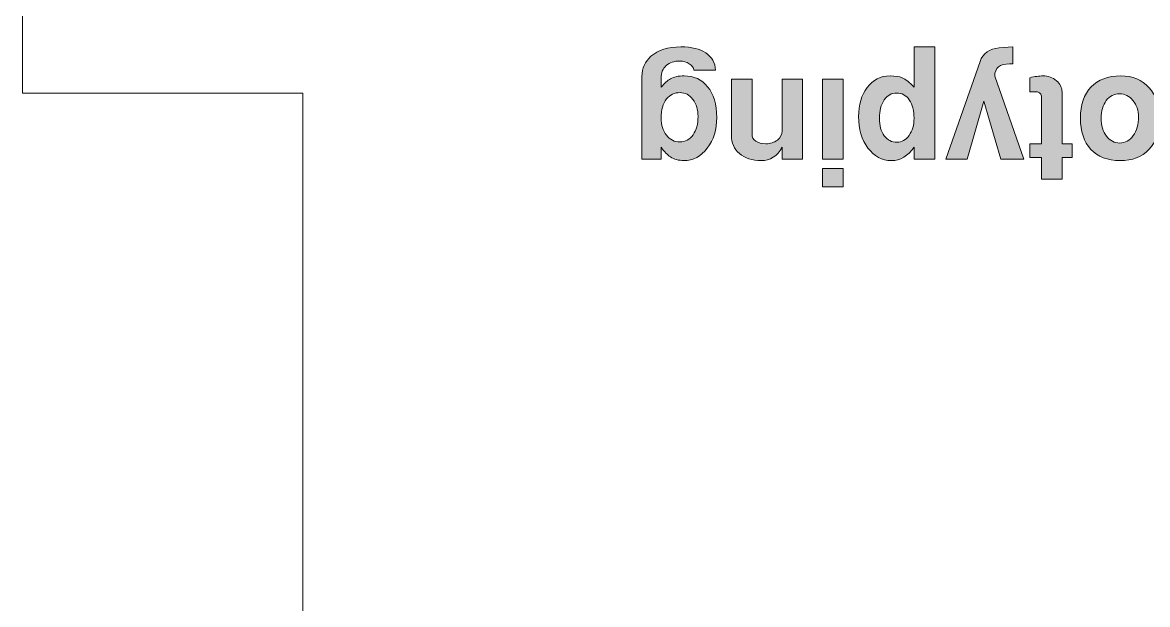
# Model space of a CAD drawing. Header units: inches. Extents: x 0.79 to 6.2, y -4.47 to -0.71.
# Drawn here: x 2.554 to 3.344, y -1.63 to -1.221 of the extents above; entities that cross this region are included whole.
import ezdxf

# ---------------------------------------------------------------- set-up
doc = ezdxf.new("R2010")
doc.units = ezdxf.units.IN
doc.header["$MEASUREMENT"] = 0
doc.layers.add('Layer 1', color=7, linetype='Continuous')

# ---------------------------------------------------------------- blocks, each defined once
blk = doc.blocks.new('block 2')
at = {"layer": 'Layer 1', "color": 7, "lineweight": 5, "true_color": 0xffffff}
for points in [[(2.55409, -1.27104), (2.55409, -0.74186)], [(2.7509, -1.27104), (2.55409, -1.27104)], [(2.7509, -1.79256), (2.7509, -1.27104)]]:
    blk.add_lwpolyline(points, dxfattribs=at)
blk = doc.blocks.new('block 53')
at = {"layer": 'Layer 1', "true_color": 0xed1f24}
h = blk.add_hatch(color=240, dxfattribs=at)
h.dxf.hatch_style = 2
edge = h.paths.add_edge_path()
edge.add_spline(control_points=[(2.98905, -1.25924), (2.98905, -1.25364), (2.99116, -1.24894), (2.99537, -1.24514), (3.00028, -1.24073), (3.00728, -1.23852), (3.0164, -1.23852), (3.02379, -1.23852), (3.02961, -1.23995), (3.03385, -1.24281), (3.03811, -1.24568), (3.0404, -1.24967), (3.04074, -1.25478), (3.04074, -1.25478), (3.02554, -1.25478), (3.02554, -1.25478), (3.02519, -1.25312), (3.02408, -1.25165), (3.0222, -1.25038), (3.02033, -1.2491), (3.01811, -1.24846), (3.01554, -1.24846), (3.01165, -1.24846), (3.00849, -1.24955), (3.00606, -1.25172), (3.00363, -1.2539), (3.00241, -1.25678), (3.00241, -1.26038), (3.00241, -1.2641), (3.00245, -1.26628), (3.00252, -1.2669), (3.00481, -1.26407), (3.007, -1.2621), (3.00908, -1.26099), (3.01158, -1.25962), (3.01474, -1.25892), (3.01856, -1.25892), (3.02551, -1.25892), (3.03102, -1.26144), (3.03512, -1.26649), (3.03942, -1.27173), (3.04157, -1.27895), (3.04157, -1.28813), (3.04157, -1.2967), (3.03935, -1.30388), (3.03491, -1.30968), (3.03046, -1.31548), (3.02498, -1.31838), (3.01845, -1.31838), (3.01478, -1.31838), (3.01162, -1.31752), (3.00898, -1.31579), (3.00703, -1.31448), (3.00485, -1.31224), (3.00241, -1.30906), (3.00241, -1.30906), (3.00241, -1.31745), (3.00241, -1.31745), (3.00241, -1.31745), (2.98905, -1.31745), (2.98905, -1.31745), (2.98905, -1.31745), (2.98905, -1.25924), (2.98905, -1.25924)], knot_values=[0, 0, 0, 0, 1, 1, 1, 2, 2, 2, 3, 3, 3, 4, 4, 4, 5, 5, 5, 6, 6, 6, 7, 7, 7, 8, 8, 8, 9, 9, 9, 10, 10, 10, 11, 11, 11, 12, 12, 12, 13, 13, 13, 14, 14, 14, 15, 15, 15, 16, 16, 16, 17, 17, 17, 18, 18, 18, 19, 19, 19, 20, 20, 20, 21, 21, 21, 21], degree=3, periodic=1)
edge = h.paths.add_edge_path()
edge.add_spline(control_points=[(3.00241, -1.28855), (3.00241, -1.29338), (3.00366, -1.29739), (3.00614, -1.30056), (3.00863, -1.30374), (3.01177, -1.30533), (3.01557, -1.30533), (3.01944, -1.30533), (3.02255, -1.30366), (3.0249, -1.30031), (3.02724, -1.29696), (3.02842, -1.29266), (3.02842, -1.28741), (3.02842, -1.28265), (3.02719, -1.27865), (3.02474, -1.27544), (3.02229, -1.27223), (3.0193, -1.27063), (3.01578, -1.27063), (3.01192, -1.27063), (3.00877, -1.27212), (3.00635, -1.27509), (3.00373, -1.27833), (3.00241, -1.28282), (3.00241, -1.28855)], knot_values=[0, 0, 0, 0, 1, 1, 1, 2, 2, 2, 3, 3, 3, 4, 4, 4, 5, 5, 5, 6, 6, 6, 7, 7, 7, 8, 8, 8, 8], degree=3, periodic=1)
h = blk.add_hatch(color=240, dxfattribs=at)
h.dxf.hatch_style = 2
edge = h.paths.add_edge_path()
edge.add_spline(control_points=[(3.14112, -1.28751), (3.14112, -1.27923), (3.14316, -1.27239), (3.14723, -1.267), (3.15131, -1.26162), (3.15662, -1.25892), (3.16319, -1.25892), (3.16692, -1.25892), (3.16978, -1.25937), (3.17179, -1.26027), (3.17413, -1.26131), (3.17689, -1.26352), (3.18007, -1.2669), (3.18007, -1.2669), (3.18007, -1.23852), (3.18007, -1.23852), (3.18007, -1.23852), (3.19457, -1.23852), (3.19457, -1.23852), (3.19457, -1.23852), (3.19457, -1.31745), (3.19457, -1.31745), (3.19457, -1.31745), (3.18007, -1.31745), (3.18007, -1.31745), (3.18007, -1.31745), (3.18007, -1.30895), (3.18007, -1.30895), (3.17586, -1.31524), (3.17054, -1.31838), (3.16412, -1.31838), (3.15756, -1.31838), (3.15209, -1.31544), (3.1477, -1.30958), (3.14332, -1.3037), (3.14112, -1.29635), (3.14112, -1.28751)], knot_values=[0, 0, 0, 0, 1, 1, 1, 2, 2, 2, 3, 3, 3, 4, 4, 4, 5, 5, 5, 6, 6, 6, 7, 7, 7, 8, 8, 8, 9, 9, 9, 10, 10, 10, 11, 11, 11, 12, 12, 12, 12], degree=3, periodic=1)
edge = h.paths.add_edge_path()
edge.add_spline(control_points=[(3.15573, -1.28876), (3.15573, -1.2938), (3.15687, -1.29785), (3.15915, -1.30093), (3.16142, -1.304), (3.16443, -1.30554), (3.16816, -1.30554), (3.17147, -1.30554), (3.17429, -1.30393), (3.1766, -1.30072), (3.17891, -1.29751), (3.18007, -1.29348), (3.18007, -1.28865), (3.18007, -1.28333), (3.17895, -1.27905), (3.1767, -1.2758), (3.17446, -1.27256), (3.17151, -1.27094), (3.16785, -1.27094), (3.16426, -1.27094), (3.16134, -1.27256), (3.15909, -1.2758), (3.15685, -1.27905), (3.15573, -1.28337), (3.15573, -1.28876)], knot_values=[0, 0, 0, 0, 1, 1, 1, 2, 2, 2, 3, 3, 3, 4, 4, 4, 5, 5, 5, 6, 6, 6, 7, 7, 7, 8, 8, 8, 8], degree=3, periodic=1)
h = blk.add_hatch(color=240, dxfattribs=at)
h.dxf.hatch_style = 2
edge = h.paths.add_edge_path()
edge.add_spline(control_points=[(3.20235, -1.31745), (3.20235, -1.31745), (3.22638, -1.24887), (3.22638, -1.24887), (3.22845, -1.24301), (3.23294, -1.23979), (3.23984, -1.23924), (3.23984, -1.23924), (3.24938, -1.23852), (3.24938, -1.23852), (3.24938, -1.23852), (3.24938, -1.25043), (3.24938, -1.25043), (3.24938, -1.25043), (3.2472, -1.25043), (3.2472, -1.25043), (3.24022, -1.25043), (3.23674, -1.25333), (3.23674, -1.25913), (3.23674, -1.25913), (3.25714, -1.31745), (3.25714, -1.31745), (3.25714, -1.31745), (3.24109, -1.31745), (3.24109, -1.31745), (3.24109, -1.31745), (3.22896, -1.27674), (3.22896, -1.27674), (3.22896, -1.27674), (3.21726, -1.31745), (3.21726, -1.31745), (3.21726, -1.31745), (3.20235, -1.31745), (3.20235, -1.31745)], knot_values=[0, 0, 0, 0, 1, 1, 1, 2, 2, 2, 3, 3, 3, 4, 4, 4, 5, 5, 5, 6, 6, 6, 7, 7, 7, 8, 8, 8, 9, 9, 9, 10, 10, 10, 11, 11, 11, 11], degree=3, periodic=1)
h = blk.add_hatch(color=240, dxfattribs=at)
h.dxf.hatch_style = 2
edge = h.paths.add_edge_path()
edge.add_spline(control_points=[(3.05183, -1.26131), (3.05183, -1.26131), (3.06633, -1.26131), (3.06633, -1.26131), (3.06633, -1.26131), (3.06633, -1.29984), (3.06633, -1.29984), (3.06633, -1.30191), (3.06719, -1.30355), (3.06892, -1.30476), (3.07065, -1.30597), (3.073, -1.30657), (3.07597, -1.30657), (3.07921, -1.30657), (3.08192, -1.30571), (3.0841, -1.30398), (3.08627, -1.30225), (3.08736, -1.30008), (3.08736, -1.29746), (3.08736, -1.29746), (3.08736, -1.26131), (3.08736, -1.26131), (3.08736, -1.26131), (3.10186, -1.26131), (3.10186, -1.26131), (3.10186, -1.26131), (3.10186, -1.31745), (3.10186, -1.31745), (3.10186, -1.31745), (3.08736, -1.31745), (3.08736, -1.31745), (3.08736, -1.31745), (3.08736, -1.30906), (3.08736, -1.30906), (3.08411, -1.31527), (3.07921, -1.31838), (3.07265, -1.31838), (3.06637, -1.31838), (3.06133, -1.31676), (3.05753, -1.31351), (3.05373, -1.31027), (3.05183, -1.30598), (3.05183, -1.30067), (3.05183, -1.30067), (3.05183, -1.26131), (3.05183, -1.26131)], knot_values=[0, 0, 0, 0, 1, 1, 1, 2, 2, 2, 3, 3, 3, 4, 4, 4, 5, 5, 5, 6, 6, 6, 7, 7, 7, 8, 8, 8, 9, 9, 9, 10, 10, 10, 11, 11, 11, 12, 12, 12, 13, 13, 13, 14, 14, 14, 15, 15, 15, 15], degree=3, periodic=1)
h = blk.add_hatch(color=240, dxfattribs=at)
h.dxf.hatch_style = 2
h.paths.add_polyline_path([(3.11574, -1.26131), (3.13024, -1.26131), (3.13024, -1.31745), (3.11574, -1.31745)])
h.paths.add_polyline_path([(3.11574, -1.32387), (3.13024, -1.32387), (3.13024, -1.33682), (3.11574, -1.33682)])
h = blk.add_hatch(color=240, dxfattribs=at)
h.dxf.hatch_style = 2
edge = h.paths.add_edge_path()
edge.add_spline(control_points=[(3.26139, -1.26017), (3.26477, -1.25934), (3.26784, -1.25892), (3.2706, -1.25892), (3.27426, -1.25892), (3.27741, -1.26004), (3.28003, -1.26229), (3.28266, -1.26453), (3.28397, -1.26721), (3.28397, -1.27032), (3.28397, -1.27032), (3.28397, -1.30667), (3.28397, -1.30667), (3.28397, -1.30667), (3.29112, -1.30667), (3.29112, -1.30667), (3.29112, -1.30667), (3.29112, -1.31631), (3.29112, -1.31631), (3.29112, -1.31631), (3.28397, -1.31631), (3.28397, -1.31631), (3.28397, -1.31631), (3.28397, -1.33154), (3.28397, -1.33154), (3.28397, -1.33154), (3.26946, -1.33154), (3.26946, -1.33154), (3.26946, -1.33154), (3.26946, -1.31631), (3.26946, -1.31631), (3.26946, -1.31631), (3.26139, -1.31631), (3.26139, -1.31631), (3.26139, -1.31631), (3.26139, -1.30667), (3.26139, -1.30667), (3.26139, -1.30667), (3.26946, -1.30667), (3.26946, -1.30667), (3.26946, -1.30667), (3.26946, -1.27322), (3.26946, -1.27322), (3.26946, -1.27108), (3.26784, -1.27001), (3.26459, -1.27001), (3.26384, -1.27007), (3.26277, -1.27014), (3.26139, -1.27022), (3.26139, -1.27022), (3.26139, -1.26017), (3.26139, -1.26017)], knot_values=[0, 0, 0, 0, 1, 1, 1, 2, 2, 2, 3, 3, 3, 4, 4, 4, 5, 5, 5, 6, 6, 6, 7, 7, 7, 8, 8, 8, 9, 9, 9, 10, 10, 10, 11, 11, 11, 12, 12, 12, 13, 13, 13, 14, 14, 14, 15, 15, 15, 16, 16, 16, 17, 17, 17, 17], degree=3, periodic=1)
h = blk.add_hatch(color=240, dxfattribs=at)
h.dxf.hatch_style = 2
edge = h.paths.add_edge_path()
edge.add_spline(control_points=[(3.29692, -1.28865), (3.29692, -1.27919), (3.29938, -1.27187), (3.30432, -1.26669), (3.30927, -1.26152), (3.31622, -1.25892), (3.3252, -1.25892), (3.33356, -1.25892), (3.34015, -1.26162), (3.34498, -1.267), (3.34982, -1.27239), (3.35223, -1.27974), (3.35223, -1.28907), (3.35223, -1.29825), (3.34982, -1.30543), (3.34498, -1.31061), (3.34015, -1.31579), (3.33335, -1.31838), (3.32458, -1.31838), (3.31588, -1.31838), (3.30909, -1.31576), (3.30422, -1.31051), (3.29935, -1.30526), (3.29692, -1.29797), (3.29692, -1.28865)], knot_values=[0, 0, 0, 0, 1, 1, 1, 2, 2, 2, 3, 3, 3, 4, 4, 4, 5, 5, 5, 6, 6, 6, 7, 7, 7, 8, 8, 8, 8], degree=3, periodic=1)
edge = h.paths.add_edge_path()
edge.add_spline(control_points=[(3.31142, -1.2886), (3.31142, -1.29376), (3.31266, -1.29797), (3.31515, -1.3012), (3.31763, -1.30444), (3.32078, -1.30606), (3.32458, -1.30606), (3.32838, -1.30606), (3.3315, -1.30433), (3.33395, -1.30089), (3.33641, -1.29744), (3.33763, -1.29304), (3.33763, -1.28767), (3.33763, -1.2832), (3.33633, -1.27937), (3.33374, -1.2762), (3.33116, -1.27304), (3.32803, -1.27146), (3.32437, -1.27146), (3.32057, -1.27146), (3.31746, -1.27306), (3.31504, -1.27626), (3.31263, -1.27946), (3.31142, -1.28358), (3.31142, -1.2886)], knot_values=[0, 0, 0, 0, 1, 1, 1, 2, 2, 2, 3, 3, 3, 4, 4, 4, 5, 5, 5, 6, 6, 6, 7, 7, 7, 8, 8, 8, 8], degree=3, periodic=1)
at = {"layer": 'Layer 1', "lineweight": 0}
for points in [[(3.11574, -1.26131), (3.13024, -1.26131), (3.13024, -1.31745), (3.11574, -1.31745), (3.11574, -1.26131)], [(3.11574, -1.32387), (3.13024, -1.32387), (3.13024, -1.33682), (3.11574, -1.33682), (3.11574, -1.32387)]]:
    blk.add_lwpolyline(points, dxfattribs=at)
for points, knots in [([(2.98905, -1.25924), (2.98905, -1.25364), (2.99116, -1.24894), (2.99537, -1.24514), (3.00028, -1.24073), (3.00728, -1.23852), (3.0164, -1.23852), (3.02379, -1.23852), (3.02961, -1.23995), (3.03385, -1.24281), (3.03811, -1.24568), (3.0404, -1.24967), (3.04074, -1.25478), (3.04074, -1.25478), (3.02554, -1.25478), (3.02554, -1.25478), (3.02519, -1.25312), (3.02408, -1.25165), (3.0222, -1.25038), (3.02033, -1.2491), (3.01811, -1.24846), (3.01554, -1.24846), (3.01165, -1.24846), (3.00849, -1.24955), (3.00606, -1.25172), (3.00363, -1.2539), (3.00241, -1.25678), (3.00241, -1.26038), (3.00241, -1.2641), (3.00245, -1.26628), (3.00252, -1.2669), (3.00481, -1.26407), (3.007, -1.2621), (3.00908, -1.26099), (3.01158, -1.25962), (3.01474, -1.25892), (3.01856, -1.25892), (3.02551, -1.25892), (3.03102, -1.26144), (3.03512, -1.26649), (3.03942, -1.27173), (3.04157, -1.27895), (3.04157, -1.28813), (3.04157, -1.2967), (3.03935, -1.30388), (3.03491, -1.30968), (3.03046, -1.31548), (3.02498, -1.31838), (3.01845, -1.31838), (3.01478, -1.31838), (3.01162, -1.31752), (3.00898, -1.31579), (3.00703, -1.31448), (3.00485, -1.31224), (3.00241, -1.30906), (3.00241, -1.30906), (3.00241, -1.31745), (3.00241, -1.31745), (3.00241, -1.31745), (2.98905, -1.31745), (2.98905, -1.31745), (2.98905, -1.31745), (2.98905, -1.25924), (2.98905, -1.25924)], [0, 0, 0, 0, 1, 1, 1, 2, 2, 2, 3, 3, 3, 4, 4, 4, 5, 5, 5, 6, 6, 6, 7, 7, 7, 8, 8, 8, 9, 9, 9, 10, 10, 10, 11, 11, 11, 12, 12, 12, 13, 13, 13, 14, 14, 14, 15, 15, 15, 16, 16, 16, 17, 17, 17, 18, 18, 18, 19, 19, 19, 20, 20, 20, 21, 21, 21, 21]), ([(3.14112, -1.28751), (3.14112, -1.27923), (3.14316, -1.27239), (3.14723, -1.267), (3.15131, -1.26162), (3.15662, -1.25892), (3.16319, -1.25892), (3.16692, -1.25892), (3.16978, -1.25937), (3.17179, -1.26027), (3.17413, -1.26131), (3.17689, -1.26352), (3.18007, -1.2669), (3.18007, -1.2669), (3.18007, -1.23852), (3.18007, -1.23852), (3.18007, -1.23852), (3.19457, -1.23852), (3.19457, -1.23852), (3.19457, -1.23852), (3.19457, -1.31745), (3.19457, -1.31745), (3.19457, -1.31745), (3.18007, -1.31745), (3.18007, -1.31745), (3.18007, -1.31745), (3.18007, -1.30895), (3.18007, -1.30895), (3.17586, -1.31524), (3.17054, -1.31838), (3.16412, -1.31838), (3.15756, -1.31838), (3.15209, -1.31544), (3.1477, -1.30958), (3.14332, -1.3037), (3.14112, -1.29635), (3.14112, -1.28751)], [0, 0, 0, 0, 1, 1, 1, 2, 2, 2, 3, 3, 3, 4, 4, 4, 5, 5, 5, 6, 6, 6, 7, 7, 7, 8, 8, 8, 9, 9, 9, 10, 10, 10, 11, 11, 11, 12, 12, 12, 12]), ([(3.20235, -1.31745), (3.20235, -1.31745), (3.22638, -1.24887), (3.22638, -1.24887), (3.22845, -1.24301), (3.23294, -1.23979), (3.23984, -1.23924), (3.23984, -1.23924), (3.24938, -1.23852), (3.24938, -1.23852), (3.24938, -1.23852), (3.24938, -1.25043), (3.24938, -1.25043), (3.24938, -1.25043), (3.2472, -1.25043), (3.2472, -1.25043), (3.24022, -1.25043), (3.23674, -1.25333), (3.23674, -1.25913), (3.23674, -1.25913), (3.25714, -1.31745), (3.25714, -1.31745), (3.25714, -1.31745), (3.24109, -1.31745), (3.24109, -1.31745), (3.24109, -1.31745), (3.22896, -1.27674), (3.22896, -1.27674), (3.22896, -1.27674), (3.21726, -1.31745), (3.21726, -1.31745), (3.21726, -1.31745), (3.20235, -1.31745), (3.20235, -1.31745)], [0, 0, 0, 0, 1, 1, 1, 2, 2, 2, 3, 3, 3, 4, 4, 4, 5, 5, 5, 6, 6, 6, 7, 7, 7, 8, 8, 8, 9, 9, 9, 10, 10, 10, 11, 11, 11, 11]), ([(3.05183, -1.26131), (3.05183, -1.26131), (3.06633, -1.26131), (3.06633, -1.26131), (3.06633, -1.26131), (3.06633, -1.29984), (3.06633, -1.29984), (3.06633, -1.30191), (3.06719, -1.30355), (3.06892, -1.30476), (3.07065, -1.30597), (3.073, -1.30657), (3.07597, -1.30657), (3.07921, -1.30657), (3.08192, -1.30571), (3.0841, -1.30398), (3.08627, -1.30225), (3.08736, -1.30008), (3.08736, -1.29746), (3.08736, -1.29746), (3.08736, -1.26131), (3.08736, -1.26131), (3.08736, -1.26131), (3.10186, -1.26131), (3.10186, -1.26131), (3.10186, -1.26131), (3.10186, -1.31745), (3.10186, -1.31745), (3.10186, -1.31745), (3.08736, -1.31745), (3.08736, -1.31745), (3.08736, -1.31745), (3.08736, -1.30906), (3.08736, -1.30906), (3.08411, -1.31527), (3.07921, -1.31838), (3.07265, -1.31838), (3.06637, -1.31838), (3.06133, -1.31676), (3.05753, -1.31351), (3.05373, -1.31027), (3.05183, -1.30598), (3.05183, -1.30067), (3.05183, -1.30067), (3.05183, -1.26131), (3.05183, -1.26131)], [0, 0, 0, 0, 1, 1, 1, 2, 2, 2, 3, 3, 3, 4, 4, 4, 5, 5, 5, 6, 6, 6, 7, 7, 7, 8, 8, 8, 9, 9, 9, 10, 10, 10, 11, 11, 11, 12, 12, 12, 13, 13, 13, 14, 14, 14, 15, 15, 15, 15]), ([(3.26139, -1.26017), (3.26477, -1.25934), (3.26784, -1.25892), (3.2706, -1.25892), (3.27426, -1.25892), (3.27741, -1.26004), (3.28003, -1.26229), (3.28266, -1.26453), (3.28397, -1.26721), (3.28397, -1.27032), (3.28397, -1.27032), (3.28397, -1.30667), (3.28397, -1.30667), (3.28397, -1.30667), (3.29112, -1.30667), (3.29112, -1.30667), (3.29112, -1.30667), (3.29112, -1.31631), (3.29112, -1.31631), (3.29112, -1.31631), (3.28397, -1.31631), (3.28397, -1.31631), (3.28397, -1.31631), (3.28397, -1.33154), (3.28397, -1.33154), (3.28397, -1.33154), (3.26946, -1.33154), (3.26946, -1.33154), (3.26946, -1.33154), (3.26946, -1.31631), (3.26946, -1.31631), (3.26946, -1.31631), (3.26139, -1.31631), (3.26139, -1.31631), (3.26139, -1.31631), (3.26139, -1.30667), (3.26139, -1.30667), (3.26139, -1.30667), (3.26946, -1.30667), (3.26946, -1.30667), (3.26946, -1.30667), (3.26946, -1.27322), (3.26946, -1.27322), (3.26946, -1.27108), (3.26784, -1.27001), (3.26459, -1.27001), (3.26384, -1.27007), (3.26277, -1.27014), (3.26139, -1.27022), (3.26139, -1.27022), (3.26139, -1.26017), (3.26139, -1.26017)], [0, 0, 0, 0, 1, 1, 1, 2, 2, 2, 3, 3, 3, 4, 4, 4, 5, 5, 5, 6, 6, 6, 7, 7, 7, 8, 8, 8, 9, 9, 9, 10, 10, 10, 11, 11, 11, 12, 12, 12, 13, 13, 13, 14, 14, 14, 15, 15, 15, 16, 16, 16, 17, 17, 17, 17]), ([(3.29692, -1.28865), (3.29692, -1.27919), (3.29938, -1.27187), (3.30432, -1.26669), (3.30927, -1.26152), (3.31622, -1.25892), (3.3252, -1.25892), (3.33356, -1.25892), (3.34015, -1.26162), (3.34498, -1.267), (3.34982, -1.27239), (3.35223, -1.27974), (3.35223, -1.28907), (3.35223, -1.29825), (3.34982, -1.30543), (3.34498, -1.31061), (3.34015, -1.31579), (3.33335, -1.31838), (3.32458, -1.31838), (3.31588, -1.31838), (3.30909, -1.31576), (3.30422, -1.31051), (3.29935, -1.30526), (3.29692, -1.29797), (3.29692, -1.28865)], [0, 0, 0, 0, 1, 1, 1, 2, 2, 2, 3, 3, 3, 4, 4, 4, 5, 5, 5, 6, 6, 6, 7, 7, 7, 8, 8, 8, 8]), ([(3.00241, -1.28855), (3.00241, -1.29338), (3.00366, -1.29739), (3.00614, -1.30056), (3.00863, -1.30374), (3.01177, -1.30533), (3.01557, -1.30533), (3.01944, -1.30533), (3.02255, -1.30366), (3.0249, -1.30031), (3.02724, -1.29696), (3.02842, -1.29266), (3.02842, -1.28741), (3.02842, -1.28265), (3.02719, -1.27865), (3.02474, -1.27544), (3.02229, -1.27223), (3.0193, -1.27063), (3.01578, -1.27063), (3.01192, -1.27063), (3.00877, -1.27212), (3.00635, -1.27509), (3.00373, -1.27833), (3.00241, -1.28282), (3.00241, -1.28855)], [0, 0, 0, 0, 1, 1, 1, 2, 2, 2, 3, 3, 3, 4, 4, 4, 5, 5, 5, 6, 6, 6, 7, 7, 7, 8, 8, 8, 8]), ([(3.15573, -1.28876), (3.15573, -1.2938), (3.15687, -1.29785), (3.15915, -1.30093), (3.16142, -1.304), (3.16443, -1.30554), (3.16816, -1.30554), (3.17147, -1.30554), (3.17429, -1.30393), (3.1766, -1.30072), (3.17891, -1.29751), (3.18007, -1.29348), (3.18007, -1.28865), (3.18007, -1.28333), (3.17895, -1.27905), (3.1767, -1.2758), (3.17446, -1.27256), (3.17151, -1.27094), (3.16785, -1.27094), (3.16426, -1.27094), (3.16134, -1.27256), (3.15909, -1.2758), (3.15685, -1.27905), (3.15573, -1.28337), (3.15573, -1.28876)], [0, 0, 0, 0, 1, 1, 1, 2, 2, 2, 3, 3, 3, 4, 4, 4, 5, 5, 5, 6, 6, 6, 7, 7, 7, 8, 8, 8, 8]), ([(3.31142, -1.2886), (3.31142, -1.29376), (3.31266, -1.29797), (3.31515, -1.3012), (3.31763, -1.30444), (3.32078, -1.30606), (3.32458, -1.30606), (3.32838, -1.30606), (3.3315, -1.30433), (3.33395, -1.30089), (3.33641, -1.29744), (3.33763, -1.29304), (3.33763, -1.28767), (3.33763, -1.2832), (3.33633, -1.27937), (3.33374, -1.2762), (3.33116, -1.27304), (3.32803, -1.27146), (3.32437, -1.27146), (3.32057, -1.27146), (3.31746, -1.27306), (3.31504, -1.27626), (3.31263, -1.27946), (3.31142, -1.28358), (3.31142, -1.2886)], [0, 0, 0, 0, 1, 1, 1, 2, 2, 2, 3, 3, 3, 4, 4, 4, 5, 5, 5, 6, 6, 6, 7, 7, 7, 8, 8, 8, 8])]:
    blk.add_open_spline(points, degree=3, knots=knots, dxfattribs=at)
blk = doc.blocks.new('block 52')
at = {"layer": 'Layer 1'}
blk.add_blockref('block 53', (0, 0), dxfattribs=at)
blk = doc.blocks.new('block 50')
at = {"layer": 'Layer 1'}
blk.add_blockref('block 52', (0, 0), dxfattribs=at)

msp = doc.modelspace()

# ---------------------------------------------------------------- block references
at = {"layer": 'Layer 1'}
for name in ['block 2', 'block 50']:
    msp.add_blockref(name, (0, 0), dxfattribs=at)

doc.saveas('drawing.dxf')
